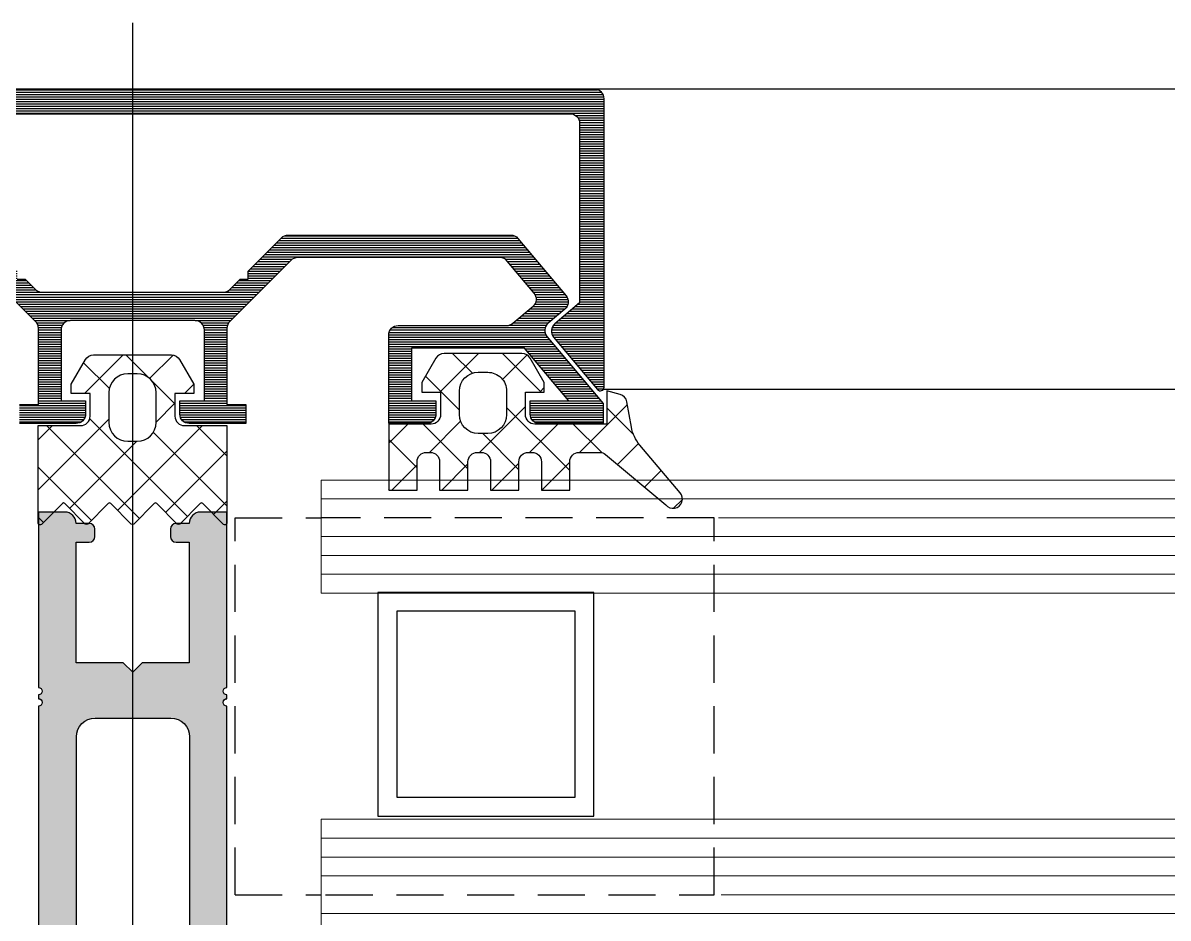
# Model space of a CAD drawing. Header units: millimetres. Extents: x 809 to 8159, y 33 to 4533.
# Drawn here: x 4012.47 to 4018.54, y 3475.67 to 3480.41 of the extents above; entities that cross this region are included whole.
import ezdxf

# ---------------------------------------------------------------- set-up
doc = ezdxf.new("R2010")
doc.units = ezdxf.units.MM
doc.linetypes.add('DASHDOT', pattern=[25.399999999999995, 12.7, -6.349999999999998, 0, -6.349999999999998])
doc.linetypes.add('HIDDEN', pattern=[0.375, 0.25, -0.125])
for name, color, linetype in [('5', 11, 'Continuous'), ('EKSEN', 11, 'Continuous'), ('FITILLER', 240, 'Continuous'), ('GORUNUS-TARAMA', 11, 'Continuous')]:
    doc.layers.add(name, color=color, linetype=linetype)
doc.layers.add('cam', color=5, linetype='Continuous', lineweight=0)
pattern_1 = [(180, (36817.07083369776, -5021.989379660967), (-3.82702124733548e-18, -0.0125), [])]

# ---------------------------------------------------------------- blocks, each defined once
blk = doc.blocks.new('ajsdfxcvzx')
h = blk.add_hatch()
h.set_pattern_fill('LINE', color=256, scale=0.09999999999999996, angle=540, style=0)
h.set_pattern_definition(pattern_1)
edge = h.paths.add_edge_path()
edge.add_arc((35966.6869435952, -5111.391261007737), 0.05000000000291038, 90, 180, ccw=False)
edge.add_line((35966.6869435952, -5111.341261007734), (35971.3269435952, -5111.341261007734))
edge.add_arc((35971.3269435952, -5111.391261007737), 0.05000000000291038, 0, 90, ccw=False)
edge.add_line((35971.37694359521, -5111.391261007737), (35971.37694359521, -5112.344872065498))
edge.add_line((35971.37694359521, -5112.344872065498), (35971.24467193268, -5112.455861168737))
edge.add_arc((35971.27681131316, -5112.494163390891), 0.04999999999382215, 129.9999999950092, 220.0000000008824)
edge.add_line((35971.23850909101, -5112.526302771372), (35971.47162270634, -5112.804116759928))
edge.add_arc((35971.48694359521, -5112.791261007736), 0.02000000000110693, 219.9999999877686, 359.999999994789)
edge.add_line((35971.5069435952, -5112.791261007738), (35971.5069435952, -5111.261261007739))
edge.add_arc((35971.45694359521, -5111.261261007736), 0.04999999999563443, 359.9999999958312, 450)
edge.add_line((35971.45694359521, -5111.211261007737), (35966.55694359521, -5111.211261007737))
edge.add_arc((35966.55694359521, -5111.261261007739), 0.05000000000291038, 90, 180)
edge.add_line((35966.5069435952, -5111.261261007739), (35966.5069435952, -5112.791261007738))
edge.add_arc((35966.5269435952, -5112.791261007736), 0.01999999999679858, 180.000000005211, 320.0000000122314)
edge.add_line((35966.54226448407, -5112.804116759928), (35966.7753780994, -5112.526302771372))
edge.add_arc((35966.73707587724, -5112.494163390891), 0.04999999999337374, 319.9999999991176, 410.0000000049908)
edge.add_line((35966.76921525772, -5112.455861168737), (35966.6369435952, -5112.344872065498))
edge.add_line((35966.6369435952, -5112.344872065498), (35966.6369435952, -5111.391261007737))
h = blk.add_hatch()
h.set_pattern_fill('LINE', color=256, scale=0.09999999999999996, angle=540, style=0)
h.set_pattern_definition(pattern_1)
edge = h.paths.add_edge_path()
edge.add_line((35967.52922302119, -5112.584568780052), (35966.92945939129, -5112.584568780052))
edge.add_line((35966.92945939129, -5112.584568780052), (35966.69451149456, -5112.864568780051))
edge.add_line((35966.69451149456, -5112.864568780051), (35966.89922302119, -5112.864568780051))
edge.add_line((35966.89922302119, -5112.864568780051), (35966.89922302119, -5112.934568780051))
edge.add_arc((35966.8492230212, -5112.934568780051), 0.04999999998835847, -90.00000000833762, 0, ccw=False)
edge.add_line((35966.84922302119, -5112.984568780046), (35966.5119435952, -5112.984568780046))
edge.add_line((35966.5119435952, -5112.984568780046), (35966.5119435952, -5112.879144883836))
edge.add_line((35966.5119435952, -5112.879144883836), (35966.81059890072, -5112.523221350542))
edge.add_arc((35966.77229667856, -5112.491081970058), 0.0500000000012859, 320.0000000012835, 410.0000000012835)
edge.add_line((35966.80443605904, -5112.4527797479), (35966.71494105351, -5112.377684521764))
edge.add_arc((35966.747080434, -5112.339382299609), 0.05000000000317593, 139.9999999980899, 229.9999999922168, ccw=False)
edge.add_line((35966.70877821184, -5112.307242919122), (35966.96454712367, -5112.002429399565))
edge.add_arc((35967.00284934583, -5112.034568780049), 0.0500000000012859, 90, 140.0000000012835, ccw=False)
edge.add_line((35967.00284934583, -5111.984568780046), (35968.18238515397, -5111.984568780046))
edge.add_arc((35968.18238515397, -5112.034568780048), 0.05000000000200089, 44.99999999926308, 90, ccw=False)
edge.add_line((35968.21774049303, -5111.999213440989), (35968.39492126865, -5112.176394216605))
edge.add_line((35968.39492126865, -5112.176394216605), (35968.39492126865, -5112.218820623477))
edge.add_line((35968.39492126865, -5112.218820623477), (35968.43734767552, -5112.218820623477))
edge.add_line((35968.43734767552, -5112.218820623477), (35968.49229893426, -5112.273771882215))
edge.add_arc((35968.52765427332, -5112.238416543157), 0.04999999999975119, 224.999999999263, 270)
edge.add_line((35968.52765427332, -5112.288416543159), (35969.48623291709, -5112.288416543159))
edge.add_arc((35969.48623291709, -5112.238416543157), 0.05000000000200089, 270, 315.0000000007369)
edge.add_line((35969.52158825615, -5112.273771882215), (35969.57653951488, -5112.218820623477))
edge.add_line((35969.57653951488, -5112.218820623477), (35969.61896592176, -5112.218820623477))
edge.add_line((35969.61896592176, -5112.218820623477), (35969.61896592176, -5112.176394216605))
edge.add_line((35969.61896592176, -5112.176394216605), (35969.79614669737, -5111.999213440989))
edge.add_arc((35969.83150203643, -5112.034568780048), 0.04999999999975119, 90, 135.000000000737, ccw=False)
edge.add_line((35969.83150203643, -5111.984568780046), (35971.01103784458, -5111.984568780046))
edge.add_arc((35971.01103784458, -5112.034568780049), 0.05000000000291038, 39.999999998716476, 90, ccw=False)
edge.add_line((35971.04934006673, -5112.002429399565), (35971.30510897857, -5112.307242919122))
edge.add_arc((35971.26680675641, -5112.339382299609), 0.05000000000362435, -49.99999999221677, 40.00000000191011, ccw=False)
edge.add_line((35971.2989461369, -5112.377684521764), (35971.20945113136, -5112.4527797479))
edge.add_arc((35971.24159051185, -5112.491081970058), 0.0500000000012859, 129.9999999987166, 219.9999999987165)
edge.add_line((35971.20328828969, -5112.523221350542), (35971.50194359521, -5112.879144883836))
edge.add_line((35971.50194359521, -5112.879144883836), (35971.50194359521, -5112.984568780046))
edge.add_line((35971.50194359521, -5112.984568780046), (35971.16466416921, -5112.984568780046))
edge.add_arc((35971.16466416921, -5112.934568780051), 0.04999999999563443, 180, 270.0000000083376, ccw=False)
edge.add_line((35971.11466416922, -5112.934568780051), (35971.11466416922, -5112.864568780051))
edge.add_line((35971.11466416922, -5112.864568780051), (35971.31937569584, -5112.864568780051))
edge.add_line((35971.31937569584, -5112.864568780051), (35971.08442779911, -5112.584568780052))
edge.add_line((35971.08442779911, -5112.584568780052), (35970.48466416921, -5112.584568780052))
edge.add_line((35970.48466416921, -5112.584568780052), (35970.48466416921, -5112.864568780051))
edge.add_line((35970.48466416921, -5112.864568780051), (35970.61466416922, -5112.864568780051))
edge.add_line((35970.61466416922, -5112.864568780051), (35970.61466416922, -5112.934568780051))
edge.add_arc((35970.56466416922, -5112.934568780047), 0.04999999999563443, 269.9999999916624, 359.99999999583116, ccw=False)
edge.add_line((35970.56466416921, -5112.984568780046), (35970.36466416922, -5112.984568780046))
edge.add_line((35970.36466416922, -5112.984568780046), (35970.36466416922, -5112.514568780045))
edge.add_arc((35970.41466416921, -5112.514568780045), 0.04999999998835847, 89.99999999166238, 180, ccw=False)
edge.add_line((35970.41466416921, -5112.464568780049), (35970.99051613901, -5112.464568780049))
edge.add_arc((35970.99051613901, -5112.414568780059), 0.04999999999017746, 270.0000000083376, 310.0000000080954)
edge.add_line((35971.02265551949, -5112.452871002204), (35971.12988629056, -5112.362893701755))
edge.add_arc((35971.09774691008, -5112.324591479597), 0.0500000000012859, 309.9999999987165, 399.9999999987165)
edge.add_line((35971.13604913223, -5112.292452099113), (35970.99338314775, -5112.122429399567))
edge.add_arc((35970.9550809256, -5112.154568780052), 0.0500000000012859, 39.99999999871655, 90)
edge.add_line((35970.9550809256, -5112.104568780049), (35969.88120766392, -5112.104568780049))
edge.add_arc((35969.88120766392, -5112.154568780051), 0.05000000000200089, 90, 135.0000000007369)
edge.add_line((35969.84585232486, -5112.119213440992), (35969.52158825615, -5112.443477509702))
edge.add_arc((35969.55694359521, -5112.478832848764), 0.05000000000232364, 134.9999999977892, 179.9999999968734)
edge.add_line((35969.5069435952, -5112.478832848761), (35969.5069435952, -5112.884568780048))
edge.add_line((35969.5069435952, -5112.884568780048), (35969.6069435952, -5112.884568780048))
edge.add_line((35969.6069435952, -5112.884568780048), (35969.6069435952, -5112.984568780046))
edge.add_line((35969.6069435952, -5112.984568780046), (35969.30694359521, -5112.984568780046))
edge.add_arc((35969.3069435952, -5112.934568780047), 0.0499999999992724, 180.0000000041688, 270.0000000083376, ccw=False)
edge.add_line((35969.2569435952, -5112.934568780051), (35969.2569435952, -5112.864568780051))
edge.add_line((35969.2569435952, -5112.864568780051), (35969.3869435952, -5112.864568780051))
edge.add_line((35969.3869435952, -5112.864568780051), (35969.3869435952, -5112.488416543156))
edge.add_arc((35969.3369435952, -5112.488416543156), 0.04999999999563443, 0, 90)
edge.add_line((35969.3369435952, -5112.43841654316), (35968.6769435952, -5112.43841654316))
edge.add_arc((35968.6769435952, -5112.488416543156), 0.04999999999563443, 90, 180)
edge.add_line((35968.62694359521, -5112.488416543156), (35968.62694359521, -5112.864568780051))
edge.add_line((35968.62694359521, -5112.864568780051), (35968.7569435952, -5112.864568780051))
edge.add_line((35968.7569435952, -5112.864568780051), (35968.7569435952, -5112.934568780051))
edge.add_arc((35968.70694359521, -5112.934568780051), 0.04999999998835847, -90.00000000833762, 0, ccw=False)
edge.add_line((35968.70694359521, -5112.984568780046), (35968.4069435952, -5112.984568780046))
edge.add_line((35968.4069435952, -5112.984568780046), (35968.4069435952, -5112.884568780048))
edge.add_line((35968.4069435952, -5112.884568780048), (35968.5069435952, -5112.884568780048))
edge.add_line((35968.5069435952, -5112.884568780048), (35968.5069435952, -5112.478832848761))
edge.add_arc((35968.4569435952, -5112.478832848764), 0.05000000000291038, 3.126612473883902e-09, 45.00000000221086)
edge.add_line((35968.49229893426, -5112.443477509702), (35968.16803486555, -5112.119213440992))
edge.add_arc((35968.13267952649, -5112.154568780051), 0.04999999999975119, 44.99999999926305, 90)
edge.add_line((35968.13267952649, -5112.104568780049), (35967.05880626481, -5112.104568780049))
edge.add_arc((35967.05880626481, -5112.154568780052), 0.05000000000291038, 90, 140.0000000012834)
edge.add_line((35967.02050404265, -5112.122429399567), (35966.87783805817, -5112.292452099113))
edge.add_arc((35966.91614028033, -5112.324591479597), 0.0500000000012859, 140.0000000012834, 230.0000000012834)
edge.add_line((35966.88400089984, -5112.362893701755), (35966.99123167092, -5112.452871002204))
edge.add_arc((35967.0233710514, -5112.414568780049), 0.04999999999919576, 229.9999999992737, 270)
edge.add_line((35967.0233710514, -5112.464568780049), (35967.59922302119, -5112.464568780049))
edge.add_arc((35967.5992230212, -5112.514568780045), 0.04999999999563443, 0, 90.00000000833762, ccw=False)
edge.add_line((35967.64922302119, -5112.514568780045), (35967.64922302119, -5112.984568780046))
edge.add_line((35967.64922302119, -5112.984568780046), (35967.44922302119, -5112.984568780046))
edge.add_arc((35967.44922302118, -5112.934568780047), 0.0499999999992724, 180.0000000041688, 270.0000000083376, ccw=False)
edge.add_line((35967.39922302119, -5112.934568780051), (35967.39922302119, -5112.864568780051))
edge.add_line((35967.39922302119, -5112.864568780051), (35967.52922302119, -5112.864568780051))
edge.add_line((35967.52922302119, -5112.864568780051), (35967.52922302119, -5112.584568780052))
h = blk.add_hatch(color=256)
edge = h.paths.add_edge_path()
edge.add_line((35971.2569435952, -5116.204568780047), (35971.2569435952, -5116.274568780047))
edge.add_line((35971.2569435952, -5116.274568780047), (35971.34694359521, -5116.274568780047))
edge.add_line((35971.34694359521, -5116.274568780047), (35971.34694359521, -5116.75456878005))
edge.add_arc((35971.2469435952, -5116.75456878005), 0.1, 270, 360, ccw=False)
edge.add_line((35971.2469435952, -5116.854568780049), (35970.9669435952, -5116.854568780049))
edge.add_arc((35970.9669435952, -5116.75456878005), 0.1, 180, 270, ccw=False)
edge.add_line((35970.8669435952, -5116.75456878005), (35970.8669435952, -5116.675279458168))
edge.add_arc((35970.8169435952, -5116.675279458168), 0.05000000000022739, 1.042204158021965e-10, 45.00000000003684)
edge.add_line((35970.85229893426, -5116.639924119108), (35970.68158825614, -5116.469213440991))
edge.add_arc((35970.7169435952, -5116.433858101931), 0.04999999999986375, 179.9999999999218, 224.9999999999079, ccw=False)
edge.add_line((35970.6669435952, -5116.433858101931), (35970.6669435952, -5116.274568780054))
edge.add_line((35970.6669435952, -5116.274568780047), (35970.7569435952, -5116.274568780047))
edge.add_line((35970.7569435952, -5116.274568780047), (35970.7569435952, -5116.204568780047))
edge.add_arc((35970.7069435952, -5116.204568780047), 0.05, 360, 450)
edge.add_line((35970.7069435952, -5116.154568780044), (35970.5069435952, -5116.154568780044))
edge.add_line((35970.5069435952, -5116.154568780044), (35970.5069435952, -5116.594568780047))
edge.add_arc((35970.55694359521, -5116.594568780047), 0.05, 180, 270)
edge.add_line((35970.55694359521, -5116.64456878005), (35970.62410088273, -5116.64456878005))
edge.add_arc((35970.62410088273, -5116.694568780053), 0.05000000000020464, 44.99999999996322, 89.99999999992178, ccw=False)
edge.add_line((35970.65945622179, -5116.659213440993), (35970.69229893426, -5116.69205615347))
edge.add_arc((35970.6569435952, -5116.727411492522), 0.05000000000000844, 0, 45.000000000147395, ccw=False)
edge.add_line((35970.7069435952, -5116.727411492522), (35970.7069435952, -5116.804568780046))
edge.add_arc((35970.6569435952, -5116.804568780046), 0.05, 270, 360, ccw=False)
edge.add_line((35970.6569435952, -5116.854568780049), (35970.4069435952, -5116.854568780049))
edge.add_line((35970.4069435952, -5116.854568780049), (35970.0369435952, -5116.854568780049))
edge.add_line((35970.0369435952, -5116.854568780049), (35970.0069435952, -5116.884568780048))
edge.add_line((35970.0069435952, -5116.884568780048), (35969.9769435952, -5116.854568780049))
edge.add_line((35969.9769435952, -5116.854568780049), (35969.6069435952, -5116.854568780049))
edge.add_arc((35969.59882207242, -5116.763037138697), 0.0918912427893527, 179.0449508966667, 275.0705259017944, ccw=False)
edge.add_line((35969.5069435952, -5116.761505497341), (35969.5069435952, -5114.484568780046))
edge.add_arc((35969.5069435952, -5114.464568780049), 0.01999999999998181, 89.99999999947892, 269.9999999994789, ccw=False)
edge.add_line((35969.5069435952, -5114.444568780053), (35969.5069435952, -5114.424568780049))
edge.add_arc((35969.5069435952, -5114.404568780044), 0.01999999999998181, 90, 270, ccw=False)
edge.add_line((35969.5069435952, -5114.384568780048), (35969.5069435952, -5113.454568780047))
edge.add_line((35969.5069435952, -5113.454568780047), (35969.3669435952, -5113.454568780047))
edge.add_arc((35969.3669435952, -5113.514568780045), 0.06000000000001365, 89.99999999997833, 179.9999999999349)
edge.add_line((35969.30694359521, -5113.514568780045), (35969.23694359521, -5113.514568780045))
edge.add_arc((35969.23694359521, -5113.544568780044), 0.03000000000001819, 90.00000000017369, 180.0000000001737)
edge.add_line((35969.2069435952, -5113.544568780044), (35969.2069435952, -5113.584568780045))
edge.add_arc((35969.23694359521, -5113.584568780052), 0.0300000000000864, 180.0000000001303, 270.0000000000434)
edge.add_line((35969.23694359521, -5113.614568780051), (35969.30694359521, -5113.614568780051))
edge.add_line((35969.30694359521, -5113.614568780051), (35969.30694359521, -5114.25456878005))
edge.add_line((35969.30694359521, -5114.25456878005), (35969.05694359521, -5114.25456878005))
edge.add_line((35969.05694359521, -5114.25456878005), (35969.0069435952, -5114.304568780053))
edge.add_line((35969.0069435952, -5114.304568780046), (35968.9569435952, -5114.25456878005))
edge.add_line((35968.95694359521, -5114.25456878005), (35968.70694359521, -5114.25456878005))
edge.add_line((35968.70694359521, -5114.25456878005), (35968.70694359521, -5113.614568780051))
edge.add_line((35968.70694359521, -5113.614568780051), (35968.77694359521, -5113.614568780051))
edge.add_arc((35968.7769435952, -5113.584568780052), 0.0300000000000864, 269.9999999999566, 359.9999999998697)
edge.add_line((35968.80694359521, -5113.584568780052), (35968.80694359521, -5113.544568780051))
edge.add_arc((35968.7769435952, -5113.544568780044), 0.03000000000002956, 359.9999999998264, 449.9999999998047)
edge.add_line((35968.7769435952, -5113.514568780045), (35968.7069435952, -5113.514568780045))
edge.add_arc((35968.6469435952, -5113.514568780045), 0.06000000000001365, 6.513775987637282e-11, 90.00000000002169)
edge.add_line((35968.6469435952, -5113.454568780047), (35968.5069435952, -5113.454568780047))
edge.add_line((35968.5069435952, -5113.454568780047), (35968.5069435952, -5114.384568780048))
edge.add_arc((35968.5069435952, -5114.404568780044), 0.01999999999998181, -90, 90, ccw=False)
edge.add_line((35968.5069435952, -5114.424568780049), (35968.5069435952, -5114.444568780053))
edge.add_arc((35968.5069435952, -5114.464568780049), 0.01999999999998181, -89.99999999947892, 90.00000000052108, ccw=False)
edge.add_line((35968.5069435952, -5114.484568780046), (35968.5069435952, -5116.761505497341))
edge.add_arc((35968.41506511798, -5116.763037138697), 0.09189124278939273, -95.07052590181979, 0.955049103304475, ccw=False)
edge.add_line((35968.4069435952, -5116.854568780049), (35968.0369435952, -5116.854568780049))
edge.add_line((35968.0369435952, -5116.854568780049), (35968.0069435952, -5116.884568780048))
edge.add_line((35968.0069435952, -5116.884568780048), (35967.9769435952, -5116.854568780049))
edge.add_line((35967.9769435952, -5116.854568780049), (35967.6069435952, -5116.854568780049))
edge.add_line((35967.6069435952, -5116.854568780049), (35967.3569435952, -5116.854568780049))
edge.add_arc((35967.3569435952, -5116.804568780046), 0.05, 180, 270, ccw=False)
edge.add_line((35967.30694359521, -5116.804568780046), (35967.30694359521, -5116.727411492522))
edge.add_arc((35967.3569435952, -5116.727411492522), 0.05, 134.9999999998525, 180, ccw=False)
edge.add_line((35967.32158825614, -5116.692056153463), (35967.35443096862, -5116.659213440993))
edge.add_arc((35967.38978630768, -5116.694568780053), 0.05000000000020138, 90.00000000007822, 135.0000000000368, ccw=False)
edge.add_line((35967.38978630768, -5116.64456878005), (35967.45694359521, -5116.64456878005))
edge.add_arc((35967.45694359521, -5116.594568780047), 0.05, 270, 360)
edge.add_line((35967.5069435952, -5116.594568780047), (35967.5069435952, -5116.154568780044))
edge.add_line((35967.5069435952, -5116.154568780044), (35967.30694359521, -5116.154568780044))
edge.add_arc((35967.30694359521, -5116.204568780047), 0.05, 90, 180)
edge.add_line((35967.2569435952, -5116.204568780047), (35967.2569435952, -5116.274568780047))
edge.add_line((35967.2569435952, -5116.274568780047), (35967.34694359521, -5116.274568780047))
edge.add_line((35967.34694359521, -5116.274568780047), (35967.34694359521, -5116.433858101931))
edge.add_arc((35967.2969435952, -5116.433858101931), 0.04999999999986358, -44.999999999907914, 7.821654435247183e-11, ccw=False)
edge.add_line((35967.33229893426, -5116.469213440991), (35967.16158825615, -5116.639924119108))
edge.add_arc((35967.19694359521, -5116.675279458168), 0.05000000000023354, 134.9999999999632, 179.9999999998958)
edge.add_line((35967.1469435952, -5116.675279458168), (35967.1469435952, -5116.75456878005))
edge.add_arc((35967.0469435952, -5116.75456878005), 0.1, 270, 360, ccw=False)
edge.add_line((35967.0469435952, -5116.854568780049), (35966.7669435952, -5116.854568780049))
edge.add_arc((35966.7669435952, -5116.75456878005), 0.1, 180, 270, ccw=False)
edge.add_line((35966.66694359521, -5116.75456878005), (35966.66694359521, -5116.274568780054))
edge.add_line((35966.66694359521, -5116.274568780047), (35966.75694359521, -5116.274568780047))
edge.add_line((35966.7569435952, -5116.274568780047), (35966.7569435952, -5116.204568780047))
edge.add_arc((35966.70694359521, -5116.204568780047), 0.05, 360, 450)
edge.add_line((35966.70694359521, -5116.154568780044), (35966.50694359521, -5116.154568780044))
edge.add_line((35966.5069435952, -5116.154568780044), (35966.5069435952, -5124.14740940197))
edge.add_line((35966.5069435952, -5124.14740940197), (35971.5069435952, -5124.14740940197))
edge.add_line((35971.5069435952, -5124.14740940197), (35971.5069435952, -5116.154568780044))
edge.add_line((35971.5069435952, -5116.154568780044), (35971.30694359521, -5116.154568780044))
edge.add_arc((35971.30694359521, -5116.204568780047), 0.05, 90, 180)
h.paths.add_polyline_path([(35966.70861978586, -5117.047409401972), (35966.70861978586, -5123.947409401973), (35971.30861978586, -5123.947409401973), (35971.30861978586, -5117.047409401972), (35969.00861978585, -5117.047409401972)], flags=16)
edge = h.paths.add_edge_path(flags=16)
edge.add_arc((35969.20861978586, -5114.64740940197), 0.1, 0, 90, ccw=False)
edge.add_line((35969.30861978586, -5114.64740940197), (35969.30861978586, -5116.747409401969))
edge.add_arc((35969.20861978586, -5116.747409401976), 0.1, 270, 360, ccw=False)
edge.add_line((35969.20861978586, -5116.847409401975), (35968.80861978586, -5116.847409401975))
edge.add_arc((35968.80861978586, -5116.747409401976), 0.1, 180, 270, ccw=False)
edge.add_line((35968.70861978586, -5116.747409401976), (35968.70861978586, -5114.647409401978))
edge.add_arc((35968.80861978586, -5114.64740940197), 0.1, 90, 180, ccw=False)
edge.add_line((35968.80861978586, -5114.547409401972), (35969.20861978586, -5114.547409401972))
at = {"layer": 'FITILLER'}
h = blk.add_hatch(dxfattribs=at)
h.set_pattern_fill('NET', color=256, scale=1.499999999999999, angle=674.9999999999999, style=0)
h.set_pattern_definition([(314.9999999999999, (36993.44045400189, -5164.394189078905), (0.1325825214724775, 0.1325825214724774), []), (44.99999999999996, (36993.44045400189, -5164.394189078905), (-0.1325825214724774, 0.1325825214724775), [])])
edge = h.paths.add_edge_path(flags=16)
edge.add_arc((35969.03095743934, -5112.979132635634), 0.09999999999854481, 270, 360)
edge.add_line((35969.13095743934, -5112.979132635634), (35969.13095743934, -5112.820858729521))
edge.add_arc((35969.03095743933, -5112.820858729521), 0.1000000000058208, 0, 89.99999999583119)
edge.add_line((35969.03095743934, -5112.720858729523), (35968.98095743934, -5112.720858729523))
edge.add_arc((35968.98095743934, -5112.820858729521), 0.09999999999854481, 90, 180)
edge.add_line((35968.88095743934, -5112.820858729521), (35968.88095743934, -5112.979132635634))
edge.add_arc((35968.98095743934, -5112.979132635634), 0.09999999999854481, 180, 270)
edge.add_line((35968.98095743934, -5113.079132635632), (35969.03095743934, -5113.079132635632))
edge = h.paths.add_edge_path()
edge.add_line((35969.50595743934, -5112.995858729524), (35969.50595743934, -5113.512653127325))
edge.add_arc((35969.49595743934, -5113.512653127327), 0.01000000000203727, -135.00000000736952, 1.0422013474453706e-08, ccw=False)
edge.add_line((35969.48888637152, -5113.519724195137), (35969.37809699344, -5113.408934816964))
edge.add_arc((35969.3717802405, -5113.415251569897), 0.008933237671067705, 44.99999998350096, 134.999999983501)
edge.add_line((35969.36546348757, -5113.408934816964), (35969.25615605966, -5113.518242244789))
edge.add_arc((35969.24983930672, -5113.511925491855), 0.008933237671067705, 225.000000016499, 315.00000001649903, ccw=False)
edge.add_line((35969.24352255379, -5113.518242244789), (35969.13421512605, -5113.408934816964))
edge.add_arc((35969.12789837312, -5113.415251569901), 0.008933237673640144, 45, 135)
edge.add_line((35969.12158162018, -5113.408934816964), (35969.01227419228, -5113.518242244789))
edge.add_arc((35969.00595743934, -5113.511925491852), 0.008933237673640144, 225, 315, ccw=False)
edge.add_line((35968.9996406864, -5113.518242244789), (35968.89033325867, -5113.408934816964))
edge.add_arc((35968.88401650573, -5113.415251569901), 0.008933237673640144, 45, 135)
edge.add_line((35968.8776997528, -5113.408934816964), (35968.76839232489, -5113.518242244789))
edge.add_arc((35968.76207557195, -5113.511925491855), 0.008933237671067705, 225.000000016499, 315.00000001649903, ccw=False)
edge.add_line((35968.75575881902, -5113.518242244789), (35968.64645139128, -5113.408934816964))
edge.add_arc((35968.64013463835, -5113.415251569897), 0.008933237665922826, 45.00000001649905, 135.0000000164991)
edge.add_line((35968.63381788541, -5113.408934816964), (35968.52302850715, -5113.519724195217))
edge.add_arc((35968.51595743934, -5113.512653127405), 0.01000000000007886, 180, 315, ccw=False)
edge.add_line((35968.50595743934, -5113.512653127405), (35968.50595743934, -5112.995858729524))
edge.add_line((35968.50595743934, -5112.995858729524), (35968.73095743934, -5112.995858729524))
edge.add_arc((35968.73095743934, -5112.945858729521), 0.05000000000291038, 270, 360)
edge.add_line((35968.78095743934, -5112.945858729521), (35968.78095743934, -5112.825858729519))
edge.add_line((35968.78095743934, -5112.825858729519), (35968.68095743934, -5112.825858729519))
edge.add_line((35968.68095743934, -5112.825858729519), (35968.68095743934, -5112.775858729523))
edge.add_line((35968.68095743934, -5112.775858729523), (35968.75601297434, -5112.645858729526))
edge.add_arc((35968.79931424453, -5112.670858729526), 0.05000000000773989, 90.00000000833762, 150.0000000043986, ccw=False)
edge.add_line((35968.79931424453, -5112.620858729524), (35969.21260063416, -5112.620858729524))
edge.add_arc((35969.21260063416, -5112.670858729526), 0.05000000000200089, 29.999999999770182, 90, ccw=False)
edge.add_line((35969.25590190435, -5112.645858729526), (35969.33095743934, -5112.775858729523))
edge.add_line((35969.33095743934, -5112.775858729523), (35969.33095743934, -5112.825858729519))
edge.add_line((35969.33095743934, -5112.825858729519), (35969.23095743934, -5112.825858729519))
edge.add_line((35969.23095743934, -5112.825858729519), (35969.23095743934, -5112.945858729521))
edge.add_arc((35969.28095743934, -5112.945858729521), 0.05000000000291038, 180, 270)
edge.add_line((35969.28095743934, -5112.995858729524), (35969.50595743934, -5112.995858729524))
h = blk.add_hatch(dxfattribs=at)
h.set_pattern_fill('NET', color=256, scale=1.499999999999999, angle=674.9999999999999, style=0)
h.set_pattern_definition([(314.9999999999999, (36892.49717442364, -5098.568673729953), (0.1325825214724775, 0.1325825214724776), []), (44.99999999999996, (36892.49717442364, -5098.568673729953), (-0.1325825214724775, 0.1325825214724778), [])])
edge = h.paths.add_edge_path(flags=16)
edge.add_arc((35970.88966416921, -5112.812654706433), 0.1000000000021828, -2.084391326206969e-09, 89.99999999583122, ccw=False)
edge.add_line((35970.98966416922, -5112.812654706437), (35970.98966416922, -5112.937654706437))
edge.add_arc((35970.88966416922, -5112.937654706437), 0.09999999999854481, -90, 0, ccw=False)
edge.add_line((35970.88966416922, -5113.037654706435), (35970.83966416922, -5113.037654706435))
edge.add_arc((35970.83966416922, -5112.937654706437), 0.09999999999854481, 180, 270, ccw=False)
edge.add_line((35970.73966416922, -5112.937654706437), (35970.73966416922, -5112.812654706437))
edge.add_arc((35970.83966416922, -5112.812654706433), 0.1000000000058208, 90.00000000416878, 180.0000000020844, ccw=False)
edge.add_line((35970.83966416922, -5112.712654706431), (35970.88966416922, -5112.712654706431))
edge = h.paths.add_edge_path()
edge.add_arc((35971.84819601766, -5112.969443080423), 0.2000000000081406, 190.0000000008313, 220.2331421571944, ccw=False)
edge.add_line((35971.65123446705, -5113.004172715961), (35971.62747489969, -5112.869425513583))
edge.add_arc((35971.57823451205, -5112.878107922465), 0.04999999999795689, 9.999999998989294, 74.99999999800082)
edge.add_line((35971.5911754643, -5112.829811631154), (35971.5219435952, -5112.811261007735))
edge.add_line((35971.5219435952, -5112.811261007735), (35971.5219435952, -5112.98765470644))
edge.add_line((35971.5219435952, -5112.98765470644), (35971.13966416922, -5112.98765470644))
edge.add_arc((35971.13966416922, -5112.937654706437), 0.05000000000291038, 180, 270, ccw=False)
edge.add_line((35971.08966416922, -5112.937654706437), (35971.08966416922, -5112.817654706434))
edge.add_line((35971.08966416922, -5112.817654706434), (35971.18966416921, -5112.817654706434))
edge.add_line((35971.18966416921, -5112.817654706434), (35971.18966416921, -5112.767654706438))
edge.add_line((35971.18966416921, -5112.767654706438), (35971.11460863422, -5112.637654706434))
edge.add_arc((35971.07130736403, -5112.662654706438), 0.05000000000325772, 30.00000000338051, 90)
edge.add_line((35971.07130736403, -5112.61265470644), (35970.6580209744, -5112.61265470644))
edge.add_arc((35970.65802097439, -5112.662654706438), 0.04999999999836291, 89.99999999166236, 149.9999999924507)
edge.add_line((35970.61471970421, -5112.637654706434), (35970.53966416921, -5112.767654706438))
edge.add_line((35970.53966416921, -5112.767654706438), (35970.53966416921, -5112.817654706434))
edge.add_line((35970.53966416921, -5112.817654706434), (35970.63966416922, -5112.817654706434))
edge.add_line((35970.63966416922, -5112.817654706434), (35970.63966416922, -5112.937654706437))
edge.add_arc((35970.58966416922, -5112.937654706437), 0.05000000000291038, -90, 0, ccw=False)
edge.add_line((35970.58966416922, -5112.98765470644), (35970.36466416922, -5112.98765470644))
edge.add_line((35970.36466416922, -5112.98765470644), (35970.36466416922, -5113.337654706431))
edge.add_line((35970.36466416922, -5113.337654706431), (35970.51466416922, -5113.337654706431))
edge.add_line((35970.51466416922, -5113.337654706431), (35970.51466416922, -5113.187654706437))
edge.add_arc((35970.56466416922, -5113.187654706433), 0.05000000000291038, 90.00000000833762, 180.0000000041688, ccw=False)
edge.add_line((35970.56466416921, -5113.137654706434), (35970.58466416922, -5113.137654706434))
edge.add_arc((35970.58466416921, -5113.187654706433), 0.0499999999992724, -4.168782652413938e-09, 89.99999999166238, ccw=False)
edge.add_line((35970.63466416921, -5113.187654706437), (35970.63466416921, -5113.337654706431))
edge.add_line((35970.63466416921, -5113.337654706431), (35970.78466416922, -5113.337654706431))
edge.add_line((35970.78466416922, -5113.337654706431), (35970.78466416922, -5113.187654706437))
edge.add_arc((35970.83466416922, -5113.187654706437), 0.05000000000291038, 90, 180, ccw=False)
edge.add_line((35970.83466416922, -5113.137654706434), (35970.85466416922, -5113.137654706434))
edge.add_arc((35970.85466416922, -5113.187654706437), 0.05000000000291038, 0, 90, ccw=False)
edge.add_line((35970.90466416922, -5113.187654706437), (35970.90466416922, -5113.337654706431))
edge.add_line((35970.90466416922, -5113.337654706431), (35971.05466416921, -5113.337654706431))
edge.add_line((35971.05466416921, -5113.337654706431), (35971.05466416921, -5113.187654706437))
edge.add_arc((35971.10466416922, -5113.187654706437), 0.05000000000291038, 90, 180, ccw=False)
edge.add_line((35971.10466416922, -5113.137654706434), (35971.12466416922, -5113.137654706434))
edge.add_arc((35971.12466416922, -5113.187654706433), 0.0499999999992724, -4.168782652413938e-09, 90, ccw=False)
edge.add_line((35971.17466416922, -5113.187654706437), (35971.17466416922, -5113.337654706431))
edge.add_line((35971.17466416922, -5113.337654706431), (35971.32466416922, -5113.337654706431))
edge.add_line((35971.32466416922, -5113.337654706431), (35971.32466416922, -5113.187654706437))
edge.add_arc((35971.37466416922, -5113.187654706437), 0.05000000000291038, 90, 180, ccw=False)
edge.add_line((35971.37466416922, -5113.137654706434), (35971.48282557617, -5113.137654706434))
edge.add_arc((35971.48282557617, -5113.187654706434), 0.0500000000001819, 49.99999999927371, 90, ccw=False)
edge.add_line((35971.51496495665, -5113.149352484279), (35971.83377246808, -5113.416863749537))
edge.add_arc((35971.87194359521, -5113.384568780048), 0.05000000000350376, 220.2331421591835, 400.2331421645688)
edge.add_line((35971.91011472233, -5113.352273810558), (35971.69551150916, -5113.09862295837))
at = {"linetype": 'HIDDEN'}
for p, q in [((35969.54992871051, -5115.484568780046), (35969.54992871051, -5113.484568780046)), ((35969.54992871051, -5113.484568780046), (35970.0069435952, -5113.484568780046)), ((35972.08992871051, -5113.484568780046), (35970.0069435952, -5113.484568780046)), ((35972.08992871051, -5115.484568780046), (35972.08992871051, -5113.484568780046)), ((35969.54992871051, -5115.484568780046), (35970.0069435952, -5115.484568780046)), ((35970.03013166294, -5115.484568780046), (35972.08992871051, -5115.484568780046))]:
    blk.add_line(p, q, dxfattribs=at)
blk.add_line((35970.30694359521, -5113.88074107345), (35970.30694359521, -5114.480741073456))
for points in [[(35966.6369435952, -5111.391261007737, -0.4142135623730951), (35966.6869435952, -5111.341261007734), (35971.3269435952, -5111.341261007734, -0.4142135623730951), (35971.37694359521, -5111.391261007737), (35971.37694359521, -5112.344872065498), (35971.24467193268, -5112.455861168737, 0.4142135623731419), (35971.23850909101, -5112.526302771372), (35971.47162270634, -5112.804116759928, 0.7002075382095383), (35971.5069435952, -5112.791261007738), (35971.5069435952, -5111.261261007739, 0.4142135623730617), (35971.45694359521, -5111.211261007737), (35966.55694359521, -5111.211261007737, 0.4142135623730951), (35966.5069435952, -5111.261261007739), (35966.5069435952, -5112.791261007738, 0.7002075382097253), (35966.54226448407, -5112.804116759928), (35966.7753780994, -5112.526302771372, 0.414213562373189), (35966.76921525772, -5112.455861168737), (35966.6369435952, -5112.344872065498)], [(35969.20861978586, -5114.547409401972, -0.4142135623730951), (35969.30861978586, -5114.64740940197), (35969.30861978586, -5116.747409401976, -0.4142135623730784), (35969.20861978586, -5116.847409401975), (35968.80861978586, -5116.847409401975, -0.4142135623730951), (35968.70861978586, -5116.747409401976), (35968.70861978586, -5114.64740940197, -0.4142135623730951), (35968.80861978586, -5114.547409401972)]]:
    blk.add_lwpolyline(points, format="xyb", close=True)
for points in [[(35968.39492126865, -5112.218820623477), (35968.43734767552, -5112.218820623477), (35968.49229893426, -5112.273771882215, 0.198912367379658), (35968.52765427332, -5112.288416543159), (35969.48623291709, -5112.288416543159, 0.1989123673796624), (35969.52158825615, -5112.273771882215), (35969.57653951488, -5112.218820623477), (35969.61896592176, -5112.218820623477), (35969.61896592176, -5112.176394216605), (35969.79614669737, -5111.999213440989, -0.198912367379658), (35969.83150203643, -5111.984568780046), (35971.01103784458, -5111.984568780046, -0.2216946626429265), (35971.04934006673, -5112.002429399565), (35971.30510897857, -5112.307242919122, -0.4142135623732124), (35971.2989461369, -5112.377684521764), (35971.20945113136, -5112.4527797479, 0.4142135623731674), (35971.20328828969, -5112.523221350542), (35971.50194359521, -5112.879144883836), (35971.50194359521, -5112.984568780046), (35971.16466416921, -5112.984568780046, -0.4142135623730951), (35971.11466416922, -5112.934568780051), (35971.11466416922, -5112.864568780051), (35971.31937569584, -5112.864568780051), (35971.08442779911, -5112.584568780052), (35970.48466416921, -5112.584568780052), (35970.48466416921, -5112.864568780051), (35970.61466416922, -5112.864568780051), (35970.61466416922, -5112.934568780051, -0.4142135623730951), (35970.56466416921, -5112.984568780046), (35970.36466416922, -5112.984568780046), (35970.36466416922, -5112.514568780045, -0.4142135623730951), (35970.41466416921, -5112.464568780049), (35970.99051613901, -5112.464568780049, 0.1763269807083681), (35971.02265551949, -5112.452871002204), (35971.12988629056, -5112.362893701755, 0.4142135623732124), (35971.13604913223, -5112.292452099113), (35970.99338314775, -5112.122429399567, 0.2216946626429333), (35970.9550809256, -5112.104568780049), (35969.88120766392, -5112.104568780049, 0.1989123673796371), (35969.84585232486, -5112.119213440992), (35969.52158825615, -5112.443477509702, 0.198912367379658), (35969.5069435952, -5112.478832848761), (35969.5069435952, -5112.884568780048), (35969.6069435952, -5112.884568780048), (35969.6069435952, -5112.984568780046), (35969.30694359521, -5112.984568780046, -0.4142135623730951), (35969.2569435952, -5112.934568780051), (35969.2569435952, -5112.864568780051), (35969.3869435952, -5112.864568780051), (35969.3869435952, -5112.488416543156, 0.4142135623730951), (35969.3369435952, -5112.43841654316), (35968.6769435952, -5112.43841654316, 0.4142135623730951), (35968.62694359521, -5112.488416543156), (35968.62694359521, -5112.864568780051), (35968.7569435952, -5112.864568780051), (35968.7569435952, -5112.934568780051, -0.4142135623730951), (35968.70694359521, -5112.984568780046), (35968.4069435952, -5112.984568780046)], [(35968.4069435952, -5112.884568780048), (35968.5069435952, -5112.884568780048), (35968.5069435952, -5112.478832848761, 0.198912367379658), (35968.49229893426, -5112.443477509702), (35968.16803486555, -5112.119213440992, 0.1989123673796371)], [(35969.5069435952, -5116.761505497341), (35969.5069435952, -5114.484568780046, -0.9999999999999998), (35969.5069435952, -5114.444568780053), (35969.5069435952, -5114.424568780049, -0.9999999999999998), (35969.5069435952, -5114.384568780048), (35969.5069435952, -5113.454568780047), (35969.3669435952, -5113.454568780047, 0.4142135623728729), (35969.30694359521, -5113.514568780045), (35969.23694359521, -5113.514568780045, 0.4142135623729841), (35969.2069435952, -5113.544568780044), (35969.2069435952, -5113.584568780052, 0.4142135623726511), (35969.23694359521, -5113.614568780051), (35969.30694359521, -5113.614568780051), (35969.30694359521, -5114.25456878005), (35969.05694359521, -5114.25456878005), (35969.0069435952, -5114.304568780046), (35968.95694359521, -5114.25456878005), (35968.70694359521, -5114.25456878005), (35968.70694359521, -5113.614568780051), (35968.7769435952, -5113.614568780051, 0.4142135623726511), (35968.80694359521, -5113.584568780052), (35968.80694359521, -5113.544568780044, 0.414213562372984), (35968.7769435952, -5113.514568780045), (35968.70694359521, -5113.514568780045, 0.4142135623728729), (35968.6469435952, -5113.454568780047), (35968.5069435952, -5113.454568780047), (35968.5069435952, -5114.384568780048, -0.9999999999999998), (35968.5069435952, -5114.424568780049), (35968.5069435952, -5114.444568780053, -0.9999999999999998), (35968.5069435952, -5114.484568780046), (35968.5069435952, -5116.761505497341, -0.4453624046904188)]]:
    blk.add_lwpolyline(points, format="xyb")
for points in [[(35970.30694359521, -5113.88074107345), (35970.30694359521, -5115.067317513449), (35971.45251006357, -5115.067317513449), (35971.45251006357, -5113.88074107345)], [(35970.4069435952, -5113.980741073456), (35970.4069435952, -5114.96731751345), (35971.35251006357, -5114.96731751345), (35971.35251006357, -5113.980741073456)]]:
    blk.add_lwpolyline(points, close=True)
at = {"layer": '5'}
for p, q in [((36079.20939670268, -5111.211261007737), (35971.45694359521, -5111.211261007737)), ((36079.20939670268, -5112.804185755847), (35971.50220632386, -5112.804185755855))]:
    blk.add_line(p, q, dxfattribs=at)
at = {"layer": 'cam'}
for p, q in [((35994.77054872728, -5113.284568780049), (35970.0069435952, -5113.284568780049)), ((35970.0069435952, -5113.284568780049), (35970.0069435952, -5113.884568780048)), ((35994.77054872728, -5113.384568780048), (35970.0069435952, -5113.384568780048)), ((35970.01083245967, -5113.484568780046), (35970.0069435952, -5113.484568780046)), ((35972.63697558392, -5113.484568780046), (35972.11284520166, -5113.484568780046)), ((35994.77054872728, -5113.484568780046), (35972.55236860741, -5113.484568780046)), ((35972.63697558392, -5113.584568780052), (35970.0069435952, -5113.584568780052)), ((35994.77054872728, -5113.584568780045), (35972.55236860741, -5113.584568780052)), ((35972.63697558392, -5113.684568780043), (35970.0069435952, -5113.684568780043)), ((35994.77054872728, -5113.684568780051), (35972.55236860741, -5113.684568780043)), ((35994.77054872728, -5113.784568780049), (35970.0069435952, -5113.784568780049)), ((35994.77054872728, -5113.884568780055), (35970.0069435952, -5113.884568780048)), ((35994.77054872728, -5115.084568780052), (35970.0069435952, -5115.084568780052)), ((35970.0069435952, -5115.684568780043), (35970.0069435952, -5115.084568780052)), ((35994.77054872728, -5115.184568780043), (35970.0069435952, -5115.184568780043)), ((35972.63697558392, -5115.284568780049), (35970.0069435952, -5115.284568780049)), ((35994.77054872728, -5115.284568780049), (35972.55236860741, -5115.284568780049)), ((35972.63697558392, -5115.384568780048), (35970.0069435952, -5115.384568780048)), ((35994.77054872728, -5115.38456878004), (35972.55236860741, -5115.384568780048)), ((35972.63697558392, -5115.484568780046), (35972.12768722838, -5115.484568780046)), ((35994.77054872728, -5115.484568780046), (35972.55236860741, -5115.484568780046)), ((35994.77054872728, -5115.584568780045), (35970.0069435952, -5115.584568780052))]:
    blk.add_line(p, q, dxfattribs=at)
at = {"layer": 'EKSEN', "linetype": 'DASHDOT', "ltscale": 5}
blk.add_line((35969.0069435952, -5124.668898799258), (35969.0069435952, -5110.859131131167), dxfattribs=at)
at = {"layer": 'FITILLER'}
for points in [[(35969.50595743934, -5112.995858729524), (35969.50595743934, -5113.512653127325, -0.6681786380582106), (35969.48888637152, -5113.519724195137), (35969.37809699344, -5113.408934816964, 0.4142135623730951), (35969.36546348757, -5113.408934816964), (35969.25615605966, -5113.518242244789, -0.4142135623730951), (35969.24352255379, -5113.518242244789), (35969.13421512605, -5113.408934816964, 0.4142135623730951), (35969.12158162018, -5113.408934816964), (35969.01227419228, -5113.518242244789, -0.4142135623730951), (35968.9996406864, -5113.518242244789), (35968.89033325867, -5113.408934816964, 0.4142135623730951), (35968.8776997528, -5113.408934816964), (35968.76839232489, -5113.518242244789, -0.4142135623730951), (35968.75575881902, -5113.518242244789), (35968.64645139128, -5113.408934816964, 0.4142135623730951), (35968.63381788541, -5113.408934816964), (35968.52302850715, -5113.519724195217, -0.6681786379192964), (35968.50595743934, -5113.512653127405), (35968.50595743934, -5112.995858729524), (35968.73095743934, -5112.995858729524, 0.4142135623730951), (35968.78095743934, -5112.945858729521), (35968.78095743934, -5112.825858729519), (35968.68095743934, -5112.825858729519), (35968.68095743934, -5112.775858729523), (35968.75601297434, -5112.645858729526, -0.2679491924311166), (35968.79931424453, -5112.620858729524), (35969.21260063416, -5112.620858729524, -0.2679491924311237), (35969.25590190435, -5112.645858729526), (35969.33095743934, -5112.775858729523), (35969.33095743934, -5112.825858729519), (35969.23095743934, -5112.825858729519), (35969.23095743934, -5112.945858729521, 0.4142135623730951), (35969.28095743934, -5112.995858729524)], [(35971.69551150916, -5113.09862295837, -0.1326875429165003), (35971.65123446705, -5113.004172715961), (35971.62747489969, -5112.869425513583, 0.2914734195860864), (35971.5911754643, -5112.829811631154), (35971.5219435952, -5112.811261007735), (35971.5219435952, -5112.98765470644), (35971.13966416922, -5112.98765470644, -0.4142135623730951), (35971.08966416922, -5112.937654706437), (35971.08966416922, -5112.817654706434), (35971.18966416921, -5112.817654706434), (35971.18966416921, -5112.767654706438), (35971.11460863422, -5112.637654706434, 0.267949192431109), (35971.07130736403, -5112.61265470644), (35970.6580209744, -5112.61265470644, 0.2679491924311237), (35970.61471970421, -5112.637654706434), (35970.53966416921, -5112.767654706438), (35970.53966416921, -5112.817654706434), (35970.63966416922, -5112.817654706434), (35970.63966416922, -5112.937654706437, -0.4142135623730951), (35970.58966416922, -5112.98765470644), (35970.36466416922, -5112.98765470644), (35970.36466416922, -5113.337654706431), (35970.51466416922, -5113.337654706431), (35970.51466416922, -5113.187654706437, -0.4142135623730951), (35970.56466416921, -5113.137654706434), (35970.58466416922, -5113.137654706434, -0.4142135623730951), (35970.63466416921, -5113.187654706437), (35970.63466416921, -5113.337654706431), (35970.78466416922, -5113.337654706431), (35970.78466416922, -5113.187654706437, -0.4142135623730951), (35970.83466416922, -5113.137654706434), (35970.85466416922, -5113.137654706434, -0.4142135623730951), (35970.90466416922, -5113.187654706437), (35970.90466416922, -5113.337654706431), (35971.05466416921, -5113.337654706431), (35971.05466416921, -5113.187654706437, -0.4142135623730951), (35971.10466416922, -5113.137654706434), (35971.12466416922, -5113.137654706434, -0.4142135623730951), (35971.17466416922, -5113.187654706437), (35971.17466416922, -5113.337654706431), (35971.32466416922, -5113.337654706431), (35971.32466416922, -5113.187654706437, -0.4142135623730951), (35971.37466416922, -5113.137654706434), (35971.48282557617, -5113.137654706434, -0.1763269807084748), (35971.51496495665, -5113.149352484279), (35971.83377246808, -5113.416863749537, 1.000000000000021), (35971.91011472233, -5113.352273810558)], [(35969.03095743934, -5113.079132635632, 0.4142135623731117), (35969.13095743934, -5112.979132635634), (35969.13095743934, -5112.820858729521, 0.4142135623730904), (35969.03095743934, -5112.720858729523), (35968.98095743934, -5112.720858729523, 0.4142135623730951), (35968.88095743934, -5112.820858729521), (35968.88095743934, -5112.979132635634, 0.4142135623730951), (35968.98095743934, -5113.079132635632)], [(35970.88966416922, -5112.712654706431, -0.4142135623730951), (35970.98966416922, -5112.812654706437), (35970.98966416922, -5112.937654706437, -0.4142135623730951), (35970.88966416922, -5113.037654706435), (35970.83966416922, -5113.037654706435, -0.4142135623731117), (35970.73966416922, -5112.937654706437), (35970.73966416922, -5112.812654706437, -0.4142135623730951), (35970.83966416922, -5112.712654706431)]]:
    blk.add_lwpolyline(points, format="xyb", close=True, dxfattribs=at)

msp = doc.modelspace()

# ---------------------------------------------------------------- block references
at = {"layer": 'GORUNUS-TARAMA'}
msp.add_blockref('ajsdfxcvzx', (-31955.95567726321, 8591.274052643628), dxfattribs=at)

doc.saveas('drawing.dxf')
